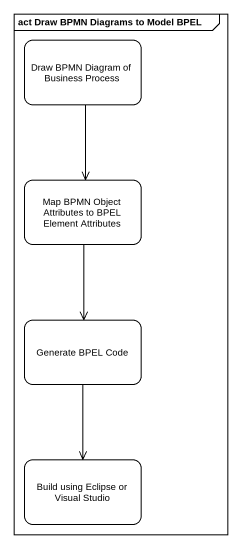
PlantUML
@startuml
mainframe act Draw BPMN Diagrams to Model BPEL
hide empty description
state "Draw BPMN Diagram of Business Process" as Draw_BPMN_Diagram_of
state "Map BPMN Object Attributes to BPEL Element Attributes" as Map_BPMN_Object_Attributes
state "Generate BPEL Code" as Generate_BPEL_Code
state "Build using Eclipse or Visual Studio" as Build_using_Eclipse_or
Draw_BPMN_Diagram_of --> Map_BPMN_Object_Attributes
Map_BPMN_Object_Attributes --> Generate_BPEL_Code
Generate_BPEL_Code --> Build_using_Eclipse_or
@enduml
